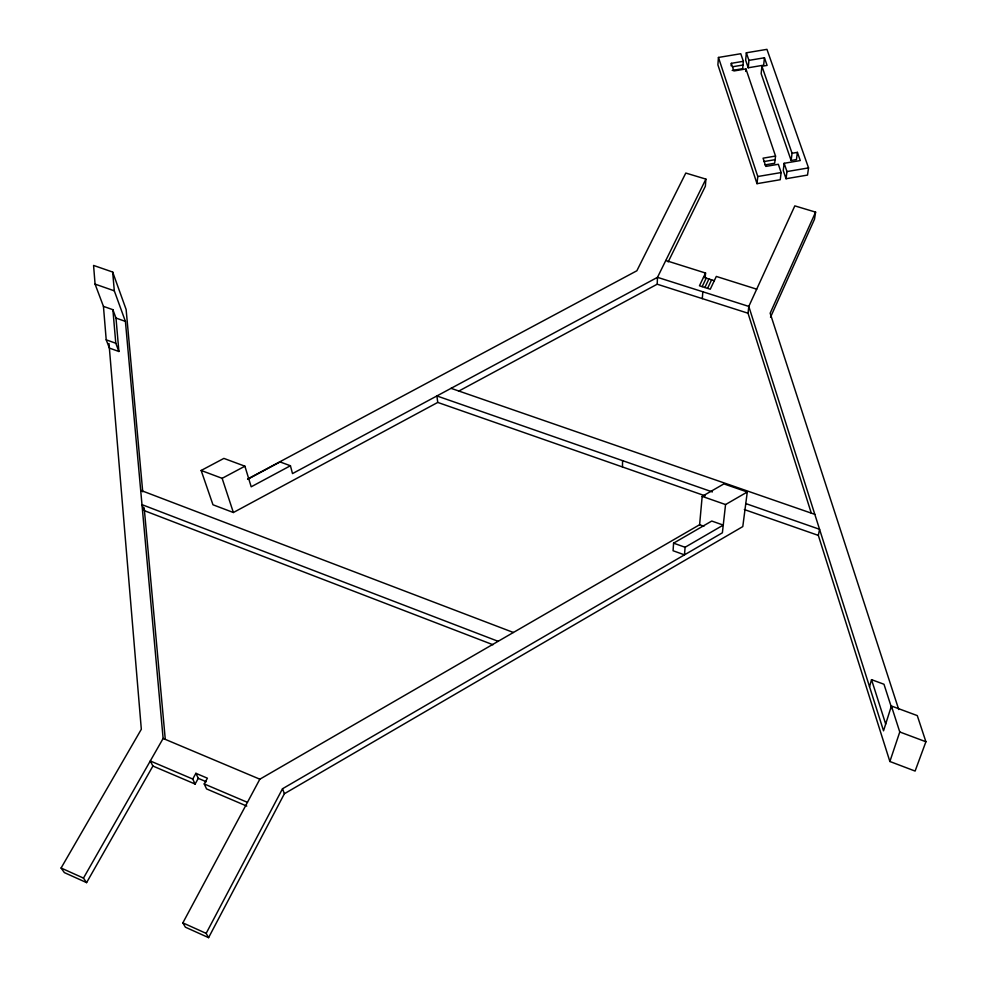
<?xml version="1.0" encoding="UTF-8"?>
<svg xmlns="http://www.w3.org/2000/svg" width="987" height="987" viewBox="0 0 987 987"><rect width="100%" height="100%" fill="white"/><g stroke="black" fill="none" stroke-linecap="round" stroke-linejoin="round"><path stroke-width="1.48" d="M622.452 466.962L622.575 460.645M458.597 391.185L657.194 284.207L657.49 277.335L705.89 179.103L685.792 173.058L636.862 270.771L247.996 478.831M673.59 543.146L673.072 550.746L684.484 554.854L685.089 547.267L723.249 525.096L711.763 521.037L673.59 543.146L685.089 547.267M705.89 179.103L705.372 186.222L668.162 261.913M718.45 57.456L717.894 64.846L757.004 183.668L780.248 179.72L781.136 172.552L778.336 164.286L765.813 166.408L763.062 158.179L775.535 156.057L745.938 68.942L733.872 70.965L731.318 63.328L743.347 61.317L740.768 53.73L718.45 57.456L757.782 176.513L757.004 183.668M702.3 298.617L702.83 291.77M705.224 277.174L705.545 273.041L665.781 260.506M731.108 65.796L731.318 63.328M699.61 524.726L702.176 496.375L723.915 483.889L747.282 491.995L742.792 526.589L284.392 793.721L208.59 937.65L185.408 927.2L182.854 922.87L259.84 779.199L699.61 524.726L703.879 526.244M743.347 61.317L742.668 68.695L732.194 70.447M797.41 152.356L796.447 159.561L791.118 160.474L792.055 153.269L797.41 152.356L800.272 160.56L784.147 163.299L783.246 170.48L786.059 178.733L807.514 175.081L808.538 167.901L766.948 49.35L746.345 52.792L745.654 60.195L748.232 67.77L763.667 65.179L764.431 57.777L748.936 60.38L748.232 67.77M745.703 71.409L745.938 68.942M764.431 57.777L767.096 65.401L761.915 66.265L761.15 73.643L791.118 160.474M747.282 491.995L725.556 504.554L722.385 532.795L282.516 788.749L206.16 933.369L208.59 937.65M811.302 513.166L748.035 313.224L748.8 306.414L794.819 205.876L815.595 212.131L814.509 219.2L770.526 317.209M775.535 156.057L774.672 163.262L765.024 164.891M786.059 178.733L786.972 171.565L784.147 163.299M247.614 479.312L280.074 461.941L290.425 465.753L292.51 473.587L657.49 277.335L748.8 306.414L883.538 730.812L891.397 706.001L917.281 715.6L925.905 741.755L915.109 771.069L889.879 761.495L818.334 535.398L819.568 529.291L745.691 503.543M869.522 686.656L871.533 679.661L883.982 684.25L891.853 708.666M889.879 761.495L899.774 731.972L891.397 706.001M815.595 212.131L770.156 313.212L898.738 709.53M707.568 288.352L711.602 279.827M702.164 286.637L706.211 278.124M704.866 287.501L708.913 278.976M705.545 273.041L699.462 285.786L710.27 289.216L716.315 276.434L756.696 289.179M246.762 806.071L206.567 788.921L204.235 783.949L207.406 778.2L195.907 773.314L192.724 779.039L195.118 784.048L198.276 778.348L195.907 773.314M108.989 343.525L141.326 729.27L61.095 868.017L64.34 872.594L86.597 882.625L152.911 766.035L150.283 760.965L192.724 779.039M86.597 882.625L83.476 878.097L163.126 738.461L125.411 321.392L114.307 290.832L112.666 272.042L93.568 265.429L95.073 284.108L103.438 306.365L106.214 339.824L109.372 348.078L118.896 351.495L115.985 318.061L112.888 309.696L103.438 306.365M290.425 465.753L251.191 486.801L244.899 466.197L223.889 458.4L201.151 470.466L212.97 504.776L233.376 512.512L437.747 402.425L705.162 495.856M201.151 470.466L222.137 478.325L244.899 466.197M764.049 161.547L775.103 159.672M757.782 176.513L781.136 172.552M786.972 171.565L808.538 167.901M732.502 66.771L743.001 65.019M703.521 277.273L714.304 280.69M657.194 284.207L748.035 313.224M451.071 388.335L814.818 514.35M712.38 491.933L436.896 395.947L437.747 402.425M744.334 509.551L818.334 535.398M95.073 284.108L114.307 290.832M702.176 496.375L725.556 504.554M115.985 318.061L125.411 321.392M106.214 339.824L115.787 343.254L118.896 351.495M899.774 731.972L925.905 741.755M140.685 490.317L513.4 632.482M498.139 641.316L141.98 504.641L144.447 510.698L492.982 644.733M163.126 738.461L259.84 779.199M198.276 778.348L206.283 781.741M204.235 783.949L247.441 802.345M152.911 766.035L195.118 784.048M61.095 868.017L83.476 878.097M182.854 922.87L206.16 933.369M282.516 788.749L284.392 793.721M112.666 272.042L126.126 309.486L142.733 491.822M761.915 66.265L792.055 153.269M746.345 52.792L748.936 60.38M222.137 478.325L233.376 512.512M871.533 679.661L885.684 724.051M144.188 507.836L165.248 739.029M112.888 309.696L115.787 343.254"/></g></svg>
